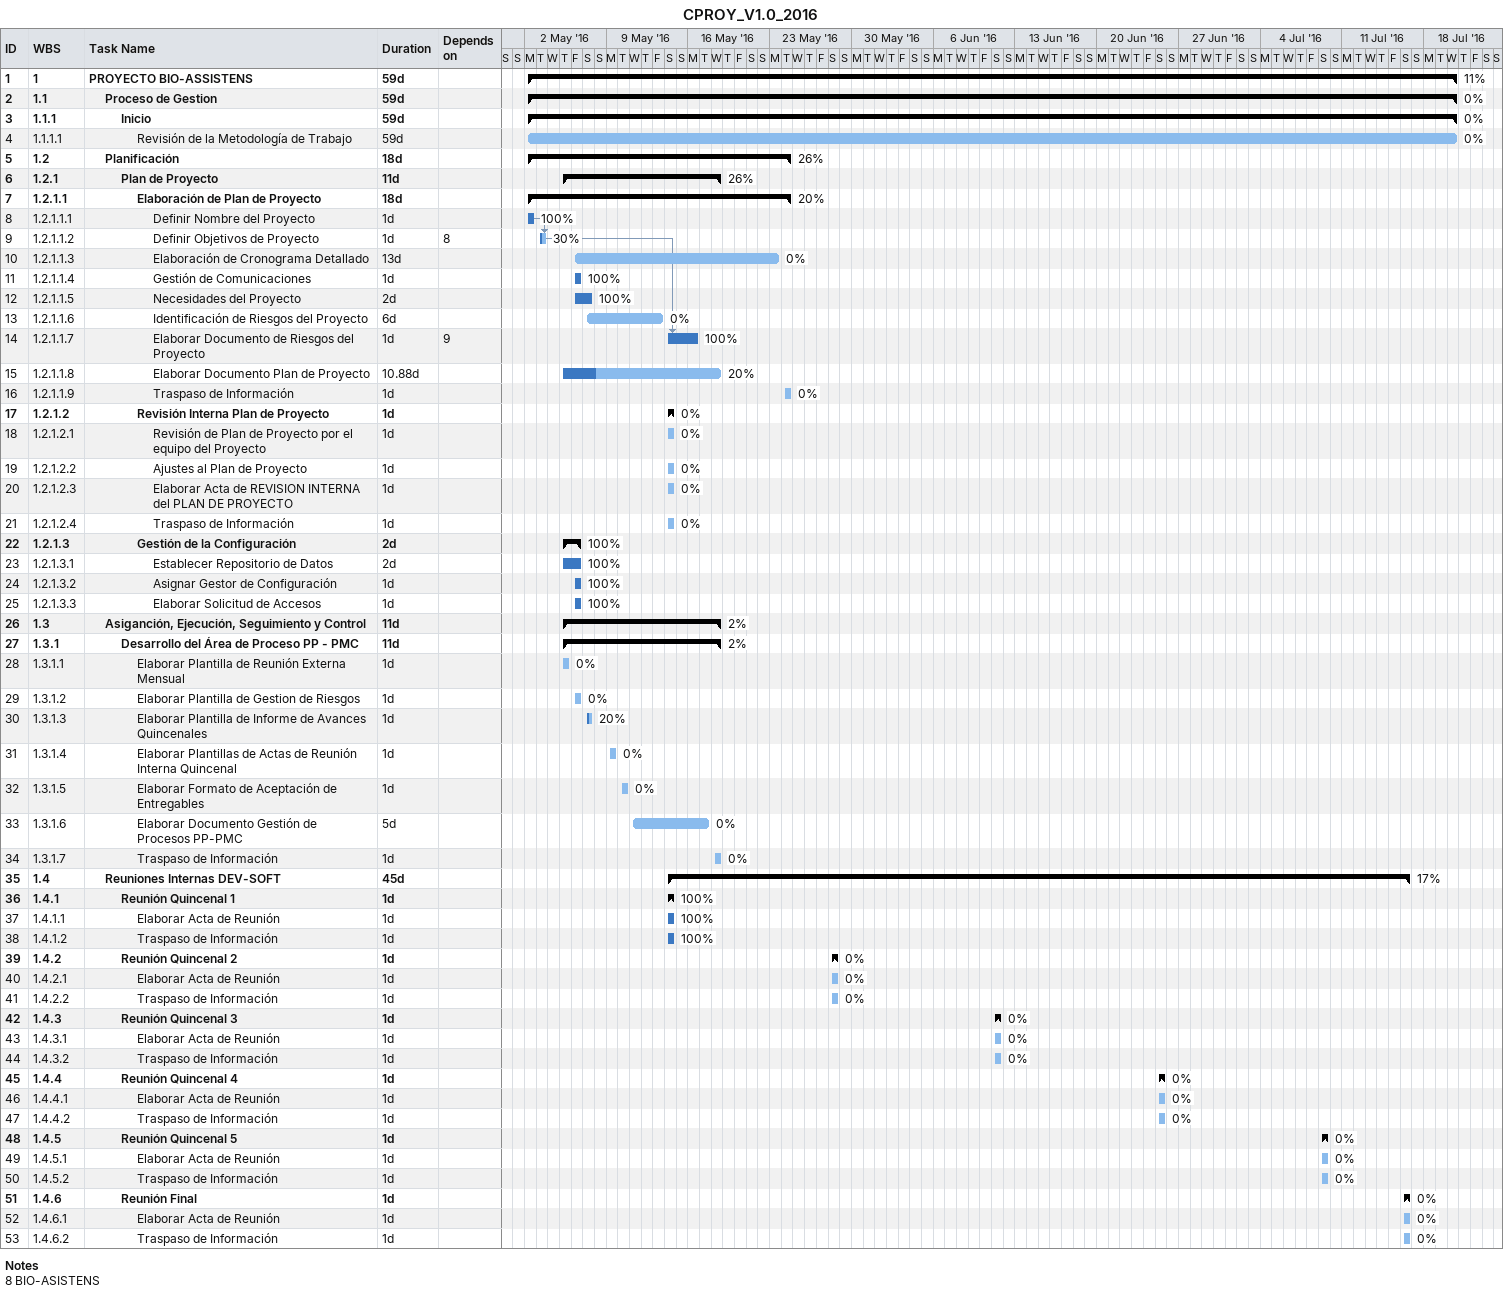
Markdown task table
CPROY_V1.0_2016

| ID | WBS | Task | Duration | Start | Finish | Predecessors | % complete |
|---|---|---|---|---|---|---|---|
| 1 | 1 | **PROYECTO BIO-ASSISTENS** | 59d | 2016-05-02 | 2016-07-20 |  | 11 |
| 2 | 1.1 | **Proceso de Gestion** | 59d | 2016-05-02 | 2016-07-20 |  | 0 |
| 3 | 1.1.1 | **Inicio** | 59d | 2016-05-02 | 2016-07-20 |  | 0 |
| 4 | 1.1.1.1 | Revisión de la Metodología de Trabajo | 59d | 2016-05-02 | 2016-07-20 |  | 0 |
| 5 | 1.2 | **Planificación** | 18d | 2016-05-02 | 2016-05-24 |  | 26 |
| 6 | 1.2.1 | **Plan de Proyecto** | 11d | 2016-05-05 | 2016-05-18 |  | 26 |
| 7 | 1.2.1.1 | **Elaboración de Plan de Proyecto** | 18d | 2016-05-02 | 2016-05-24 |  | 20 |
| 8 | 1.2.1.1.1 | Definir Nombre del Proyecto | 1d | 2016-05-02 | 2016-05-02 |  | 100 |
| 9 | 1.2.1.1.2 | Definir Objetivos de Proyecto | 1d | 2016-05-03 | 2016-05-03 | 8 | 30 |
| 10 | 1.2.1.1.3 | Elaboración de Cronograma Detallado | 13d | 2016-05-06 | 2016-05-23 |  | 0 |
| 11 | 1.2.1.1.4 | Gestión de Comunicaciones | 1d | 2016-05-06 | 2016-05-06 |  | 100 |
| 12 | 1.2.1.1.5 | Necesidades del Proyecto | 2d | 2016-05-06 | 2016-05-07 |  | 100 |
| 13 | 1.2.1.1.6 | Identificación de Riesgos del Proyecto | 6d | 2016-05-07 | 2016-05-13 |  | 0 |
| 14 | 1.2.1.1.7 | Elaborar Documento de Riesgos del Proyecto | 1d | 2016-05-14 | 2016-05-16 | 9 | 100 |
| 15 | 1.2.1.1.8 | Elaborar Documento Plan de Proyecto | 10.88d | 2016-05-05 | 2016-05-18 |  | 20 |
| 16 | 1.2.1.1.9 | Traspaso de Información | 1d | 2016-05-24 | 2016-05-24 |  | 0 |
| 17 | 1.2.1.2 | **Revisión Interna Plan de Proyecto** | 1d | 2016-05-14 | 2016-05-14 |  | 0 |
| 18 | 1.2.1.2.1 | Revisión de Plan de Proyecto por el equipo del Proyecto | 1d | 2016-05-14 | 2016-05-14 |  | 0 |
| 19 | 1.2.1.2.2 | Ajustes al Plan de Proyecto | 1d | 2016-05-14 | 2016-05-14 |  | 0 |
| 20 | 1.2.1.2.3 | Elaborar Acta de REVISION INTERNA del PLAN DE PROYECTO | 1d | 2016-05-14 | 2016-05-14 |  | 0 |
| 21 | 1.2.1.2.4 | Traspaso de Información | 1d | 2016-05-14 | 2016-05-14 |  | 0 |
| 22 | 1.2.1.3 | **Gestión de la Configuración** | 2d | 2016-05-05 | 2016-05-06 |  | 100 |
| 23 | 1.2.1.3.1 | Establecer Repositorio de Datos | 2d | 2016-05-05 | 2016-05-06 |  | 100 |
| 24 | 1.2.1.3.2 | Asignar Gestor de Configuración | 1d | 2016-05-06 | 2016-05-06 |  | 100 |
| 25 | 1.2.1.3.3 | Elaborar Solicitud de Accesos | 1d | 2016-05-06 | 2016-05-06 |  | 100 |
| 26 | 1.3 | **Asiganción, Ejecución, Seguimiento y Control** | 11d | 2016-05-05 | 2016-05-18 |  | 2 |
| 27 | 1.3.1 | **Desarrollo del Área de Proceso PP - PMC** | 11d | 2016-05-05 | 2016-05-18 |  | 2 |
| 28 | 1.3.1.1 | Elaborar Plantilla de Reunión Externa Mensual | 1d | 2016-05-05 | 2016-05-05 |  | 0 |
| 29 | 1.3.1.2 | Elaborar Plantilla de Gestion de Riesgos | 1d | 2016-05-06 | 2016-05-06 |  | 0 |
| 30 | 1.3.1.3 | Elaborar Plantilla de Informe de Avances Quincenales | 1d | 2016-05-07 | 2016-05-07 |  | 20 |
| 31 | 1.3.1.4 | Elaborar Plantillas de Actas de Reunión Interna Quincenal | 1d | 2016-05-09 | 2016-05-09 |  | 0 |
| 32 | 1.3.1.5 | Elaborar Formato de Aceptación de Entregables | 1d | 2016-05-10 | 2016-05-10 |  | 0 |
| 33 | 1.3.1.6 | Elaborar Documento Gestión de Procesos PP-PMC | 5d | 2016-05-11 | 2016-05-17 |  | 0 |
| 34 | 1.3.1.7 | Traspaso de Información | 1d | 2016-05-18 | 2016-05-18 |  | 0 |
| 35 | 1.4 | **Reuniones Internas DEV-SOFT** | 45d | 2016-05-14 | 2016-07-16 |  | 17 |
| 36 | 1.4.1 | **Reunión Quincenal 1** | 1d | 2016-05-14 | 2016-05-14 |  | 100 |
| 37 | 1.4.1.1 | Elaborar Acta de Reunión | 1d | 2016-05-14 | 2016-05-14 |  | 100 |
| 38 | 1.4.1.2 | Traspaso de Información | 1d | 2016-05-14 | 2016-05-14 |  | 100 |
| 39 | 1.4.2 | **Reunión Quincenal 2** | 1d | 2016-05-28 | 2016-05-28 |  | 0 |
| 40 | 1.4.2.1 | Elaborar Acta de Reunión | 1d | 2016-05-28 | 2016-05-28 |  | 0 |
| 41 | 1.4.2.2 | Traspaso de Información | 1d | 2016-05-28 | 2016-05-28 |  | 0 |
| 42 | 1.4.3 | **Reunión Quincenal 3** | 1d | 2016-06-11 | 2016-06-11 |  | 0 |
| 43 | 1.4.3.1 | Elaborar Acta de Reunión | 1d | 2016-06-11 | 2016-06-11 |  | 0 |
| 44 | 1.4.3.2 | Traspaso de Información | 1d | 2016-06-11 | 2016-06-11 |  | 0 |
| 45 | 1.4.4 | **Reunión Quincenal 4** | 1d | 2016-06-25 | 2016-06-25 |  | 0 |
| 46 | 1.4.4.1 | Elaborar Acta de Reunión | 1d | 2016-06-25 | 2016-06-25 |  | 0 |
| 47 | 1.4.4.2 | Traspaso de Información | 1d | 2016-06-25 | 2016-06-25 |  | 0 |
| 48 | 1.4.5 | **Reunión Quincenal 5** | 1d | 2016-07-09 | 2016-07-09 |  | 0 |
| 49 | 1.4.5.1 | Elaborar Acta de Reunión | 1d | 2016-07-09 | 2016-07-09 |  | 0 |
| 50 | 1.4.5.2 | Traspaso de Información | 1d | 2016-07-09 | 2016-07-09 |  | 0 |
| 51 | 1.4.6 | **Reunión Final** | 1d | 2016-07-16 | 2016-07-16 |  | 0 |
| 52 | 1.4.6.1 | Elaborar Acta de Reunión | 1d | 2016-07-16 | 2016-07-16 |  | 0 |
| 53 | 1.4.6.2 | Traspaso de Información | 1d | 2016-07-16 | 2016-07-16 |  | 0 |

Notes
- 8: BIO-ASISTENS
